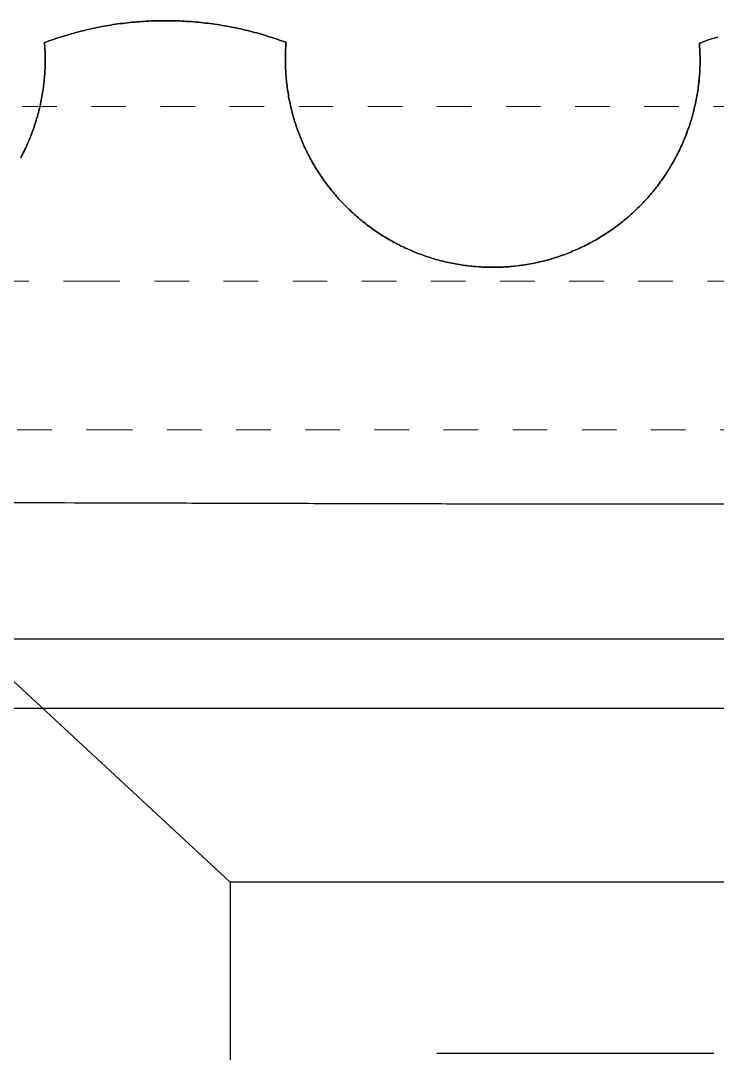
# Model space of a CAD drawing. Header units: metres. Extents: x -1161 to -1080, y 3 to 563.
# Drawn here: x -1117.044 to -1115.028, y 542.38 to 545.367 of the extents above; entities that cross this region are included whole.
import ezdxf

# ---------------------------------------------------------------- set-up
doc = ezdxf.new("R2010")
doc.units = ezdxf.units.M
doc.linetypes.add('JacobsDash', pattern=[0.0045, 0.003, -0.0015])
doc.linetypes.add('JacobsGridLine', pattern=[0.0145, 0.01, -0.001, 0.0025, -0.001])
for name, color, linetype, lineweight in [('A-GENM', 7, 'Continuous', 35), ('S-BEAM', 7, 'Continuous', 50), ('S-GRID', 7, 'Continuous', 9)]:
    doc.layers.add(name, color=color, linetype=linetype, lineweight=lineweight)

# ---------------------------------------------------------------- blocks, each defined once
blk = doc.blocks.new('Top of Pavement - RL A - Top of Pavement - RL A-68818558-DRG-2873171 - BARRIER LAYOUT')
at = {"layer": 'A-GENM', "color": 9, "lineweight": 25, "true_color": 0xbebebe}
blk.add_open_spline([(138.4438, 19.1432), (138.4078, 19.2787), (138.3357, 19.5497), (138.2432, 19.8978), (138.1867, 20.1104), (138.1662, 20.1875)], degree=3, knots=[-0.549132948, -0.549132948, -0.549132948, -0.549132948, -0.546242775, -0.543352601, -0.541707574, -0.541707574, -0.541707574, -0.541707574], dxfattribs=at)
for points in [[(138.1413, 19.5033), (138.1773, 19.3678), (138.2133, 19.2323), (138.2493, 19.0968)], [(138.5473, 18.7536), (138.5128, 18.8835), (138.4783, 19.0133), (138.4438, 19.1432)], [(138.2493, 19.0968), (138.2853, 18.9613), (138.3213, 18.8259), (138.3574, 18.6904)], [(138.5518, 18.7367), (138.5503, 18.7423), (138.5488, 18.7479), (138.5473, 18.7535)], [(138.9839, 17.1107), (138.9479, 17.2462), (138.8759, 17.5172), (138.7679, 17.9237), (138.6598, 18.3302), (138.5878, 18.6012), (138.5518, 18.7367)], [(138.3574, 18.6904), (138.3934, 18.5549), (138.4294, 18.4194), (138.4654, 18.2839)], [(138.4654, 18.2839), (138.5014, 18.1484), (138.5374, 18.0129), (138.5734, 17.8774)], [(138.5734, 17.8774), (138.6094, 17.7419), (138.6454, 17.6064), (138.6814, 17.4709)], [(138.6814, 17.4709), (138.7174, 17.3355), (138.7534, 17.2), (138.7894, 17.0645)]]:
    blk.add_open_spline(points, degree=3, dxfattribs=at)
blk = doc.blocks.new('T2DPAA-T2D-C3S-RS-M3D-100334_rvt-1-DRG-2873171 - BARRIER LAYOUT')
at = {"layer": 'A-GENM', "color": 254, "lineweight": 25, "true_color": 0xd1d1d1}
for p, q in [((-1117.0651, 543.456), (-1116.4375, 542.875)), ((-1116.4375, 542.875), (-1116.4377, 542.3306)), ((-1114.5376, 542.875), (-1116.4375, 542.875)), ((-1115.74, 542.3796), (-1115.8394, 542.3796)), ((-1115.64, 542.3796), (-1115.7391, 542.3796)), ((-1115.5387, 542.3796), (-1115.6389, 542.3796)), ((-1115.4385, 542.3796), (-1115.5383, 542.3796)), ((-1115.3383, 542.3796), (-1115.4383, 542.3796)), ((-1115.2382, 542.3796), (-1115.3382, 542.3796)), ((-1115.1382, 542.3796), (-1115.238, 542.3796)), ((-1115.0382, 542.3796), (-1115.1378, 542.3796))]:
    blk.add_line(p, q, dxfattribs=at)
at = {"layer": 'A-GENM', "color": 9, "lineweight": 25, "true_color": 0xbebebe}
for points, knots in [([(-1116.8703, 545.3365), (-1116.8615, 545.3388), (-1116.8436, 545.343), (-1116.8257, 545.3468), (-1116.8167, 545.3485)], [-0.84615385, -0.84615385, -0.84615385, -0.84615385, -0.80769231, -0.76923077, -0.76923077, -0.76923077, -0.76923077]), ([(-1115.497, 544.6816), (-1115.4936, 544.6827), (-1115.4802, 544.6871), (-1115.4669, 544.6919), (-1115.457, 544.6958)], [-0.7037037, -0.7037037, -0.7037037, -0.7037037, -0.69444444, -0.66666667, -0.66666667, -0.66666667, -0.66666667]), ([(-1115.664, 544.6538), (-1115.6428, 544.6543), (-1115.6145, 544.6564), (-1115.5865, 544.6606), (-1115.5795, 544.6618)], [-0.85185185, -0.85185185, -0.85185185, -0.85185185, -0.7962963, -0.77777778, -0.77777778, -0.77777778, -0.77777778]), ([(-1115.7488, 544.6578), (-1115.7383, 544.6566), (-1115.7242, 544.6553), (-1115.71, 544.6545), (-1115.7065, 544.6543)], [-0.92592593, -0.92592593, -0.92592593, -0.92592593, -0.89814815, -0.88888889, -0.88888889, -0.88888889, -0.88888889]), ([(-1117.6251, 543.9745), (-1117.4679, 543.9741), (-1117.1534, 543.9733), (-1116.7603, 543.9724), (-1116.4458, 543.9714), (-1116.21, 543.9708), (-1115.9741, 543.9702), (-1115.7382, 543.9696), (-1115.5024, 543.9694), (-1115.1879, 543.9692), (-1114.7948, 543.9693), (-1114.3231, 543.9694), (-1113.8514, 543.9697), (-1113.5369, 543.9698), (-1113.3797, 543.9699)], [0, 0, 0, 0, 0.111111, 0.222222, 0.277778, 0.333333, 0.388889, 0.444444, 0.5, 0.555556, 0.666667, 0.777778, 0.888889, 1, 1, 1, 1])]:
    blk.add_open_spline(points, degree=3, knots=knots, dxfattribs=at)
at = {"layer": 'A-GENM', "color": 253, "lineweight": 25, "true_color": 0xa3a3a3}
for points in [[(-1116.8167, 545.3485), (-1116.8347, 545.345), (-1116.8526, 545.341), (-1116.8703, 545.3365)], [(-1116.7625, 545.3576), (-1116.7807, 545.3551), (-1116.7987, 545.352), (-1116.8167, 545.3485)], [(-1116.7079, 545.3636), (-1116.7262, 545.3621), (-1116.7444, 545.3601), (-1116.7625, 545.3576)], [(-1116.6531, 545.3667), (-1116.6714, 545.3661), (-1116.6897, 545.3651), (-1116.7079, 545.3636)], [(-1116.5981, 545.3667), (-1116.6164, 545.3672), (-1116.6347, 545.3672), (-1116.6531, 545.3667)], [(-1116.5433, 545.3637), (-1116.5615, 545.3652), (-1116.5798, 545.3662), (-1116.5981, 545.3667)], [(-1116.4886, 545.3577), (-1116.5068, 545.3602), (-1116.525, 545.3622), (-1116.5433, 545.3637)], [(-1116.4344, 545.3487), (-1116.4524, 545.3522), (-1116.4705, 545.3552), (-1116.4886, 545.3577)], [(-1116.3808, 545.3367), (-1116.3897, 545.339), (-1116.4075, 545.3432), (-1116.4255, 545.3469), (-1116.4344, 545.3487)], [(-1116.9232, 545.3216), (-1116.9407, 545.3161), (-1116.958, 545.3102), (-1116.9752, 545.3038)], [(-1116.8703, 545.3365), (-1116.8881, 545.332), (-1116.9057, 545.3271), (-1116.9232, 545.3216)], [(-1116.3279, 545.3218), (-1116.3454, 545.3273), (-1116.3631, 545.3323), (-1116.3808, 545.3367)], [(-1116.276, 545.3041), (-1116.2931, 545.3105), (-1116.3105, 545.3164), (-1116.3279, 545.3218)], [(-1115.0281, 545.3198), (-1115.0456, 545.3143), (-1115.0629, 545.3084), (-1115.08, 545.3019)], [(-1116.9752, 545.3038), (-1116.974, 545.2895), (-1116.9733, 545.2751), (-1116.9731, 545.2607)], [(-1116.278, 545.2623), (-1116.2778, 545.2762), (-1116.2771, 545.2902), (-1116.276, 545.3041)], [(-1115.08, 545.3019), (-1115.0789, 545.2878), (-1115.0783, 545.2737), (-1115.0781, 545.2595)], [(-1116.9731, 545.2607), (-1116.973, 545.2463), (-1116.9733, 545.232), (-1116.9742, 545.2176)], [(-1116.2772, 545.2205), (-1116.2779, 545.2343), (-1116.2782, 545.2481), (-1116.278, 545.2619)], [(-1115.0781, 545.2595), (-1115.078, 545.2454), (-1115.0783, 545.2312), (-1115.0792, 545.2171)], [(-1116.9742, 545.2176), (-1116.975, 545.2032), (-1116.9764, 545.1889), (-1116.9783, 545.1747)], [(-1116.2734, 545.1788), (-1116.2751, 545.1926), (-1116.2764, 545.2065), (-1116.2772, 545.2205)], [(-1116.9783, 545.1747), (-1116.9792, 545.1675), (-1116.9814, 545.1533), (-1116.9841, 545.1392), (-1116.9855, 545.1321)], [(-1116.2667, 545.1375), (-1116.2694, 545.1512), (-1116.2717, 545.1649), (-1116.2734, 545.1788)], [(-1115.0833, 545.1748), (-1115.0851, 545.1608), (-1115.0875, 545.1469), (-1115.0903, 545.133)], [(-1116.9855, 545.1321), (-1116.9884, 545.1181), (-1116.9918, 545.1041), (-1116.9958, 545.0902)], [(-1116.2572, 545.0967), (-1116.2609, 545.1102), (-1116.264, 545.1238), (-1116.2667, 545.1375)], [(-1115.0903, 545.133), (-1115.0932, 545.1191), (-1115.0965, 545.1054), (-1115.1003, 545.0917)], [(-1116.9958, 545.0902), (-1116.9997, 545.0764), (-1117.0041, 545.0627), (-1117.009, 545.0492)], [(-1116.2449, 545.0567), (-1116.2494, 545.0699), (-1116.2536, 545.0833), (-1116.2572, 545.0967)], [(-1115.1003, 545.0917), (-1115.1022, 545.0849), (-1115.1063, 545.0714), (-1115.1108, 545.0579), (-1115.1132, 545.0513)], [(-1117.009, 545.0492), (-1117.0139, 545.0357), (-1117.0193, 545.0223), (-1117.0251, 545.0092)], [(-1116.2298, 545.0177), (-1116.2352, 545.0305), (-1116.2403, 545.0436), (-1116.2449, 545.0567)], [(-1115.1132, 545.0513), (-1115.118, 545.038), (-1115.1232, 545.0248), (-1115.129, 545.0118)], [(-1117.0251, 545.0092), (-1117.031, 544.9961), (-1117.0373, 544.9831), (-1117.0441, 544.9705)], [(-1116.212, 544.9798), (-1116.2183, 544.9923), (-1116.2243, 545.0049), (-1116.2298, 545.0177)], [(-1115.129, 545.0118), (-1115.1347, 544.9989), (-1115.1408, 544.9861), (-1115.1474, 544.9736)], [(-1116.1916, 544.9433), (-1116.1988, 544.9552), (-1116.2056, 544.9674), (-1116.212, 544.9798)], [(-1116.1687, 544.9083), (-1116.1767, 544.9197), (-1116.1844, 544.9314), (-1116.1916, 544.9433)], [(-1115.1686, 544.9368), (-1115.176, 544.9248), (-1115.1839, 544.913), (-1115.1922, 544.9015)], [(-1116.1435, 544.8749), (-1116.1523, 544.8857), (-1116.1607, 544.8968), (-1116.1687, 544.9083)], [(-1115.1922, 544.9015), (-1115.2005, 544.8901), (-1115.2093, 544.8789), (-1115.2183, 544.8681)], [(-1116.1159, 544.8434), (-1116.1255, 544.8536), (-1116.1346, 544.8641), (-1116.1435, 544.8749)], [(-1116.0863, 544.8139), (-1116.0965, 544.8234), (-1116.1064, 544.8332), (-1116.1159, 544.8434)], [(-1115.2183, 544.8681), (-1115.2274, 544.8572), (-1115.2369, 544.8467), (-1115.2468, 544.8365)], [(-1116.0546, 544.7865), (-1116.0655, 544.7952), (-1116.076, 544.8044), (-1116.0863, 544.8139)], [(-1115.2468, 544.8365), (-1115.2566, 544.8264), (-1115.2668, 544.8165), (-1115.2774, 544.8071)], [(-1116.0211, 544.7614), (-1116.0326, 544.7693), (-1116.0437, 544.7777), (-1116.0546, 544.7865)], [(-1115.2774, 544.8071), (-1115.2879, 544.7976), (-1115.2988, 544.7885), (-1115.3099, 544.7798)], [(-1115.986, 544.7386), (-1115.998, 544.7458), (-1116.0097, 544.7534), (-1116.0211, 544.7614)], [(-1115.3444, 544.755), (-1115.3561, 544.7471), (-1115.3682, 544.7396), (-1115.3805, 544.7326)], [(-1115.3099, 544.7798), (-1115.3211, 544.7711), (-1115.3326, 544.7629), (-1115.3444, 544.755)], [(-1115.9493, 544.7184), (-1115.9618, 544.7247), (-1115.974, 544.7315), (-1115.986, 544.7386)], [(-1115.3805, 544.7326), (-1115.3928, 544.7256), (-1115.4053, 544.719), (-1115.4181, 544.7129)], [(-1115.9114, 544.7008), (-1115.9242, 544.7063), (-1115.9369, 544.7121), (-1115.9493, 544.7184)], [(-1115.8722, 544.6859), (-1115.8854, 544.6904), (-1115.8985, 544.6954), (-1115.9114, 544.7008)], [(-1115.457, 544.6958), (-1115.4701, 544.6906), (-1115.4835, 544.6859), (-1115.497, 544.6816)], [(-1115.4181, 544.7129), (-1115.4308, 544.7068), (-1115.4438, 544.7011), (-1115.457, 544.6958)], [(-1115.8322, 544.6737), (-1115.8457, 544.6773), (-1115.859, 544.6814), (-1115.8722, 544.6859)], [(-1115.7908, 544.6643), (-1115.8047, 544.667), (-1115.8185, 544.6701), (-1115.8322, 544.6737)], [(-1115.7488, 544.6578), (-1115.7629, 544.6595), (-1115.7769, 544.6616), (-1115.7908, 544.6643)], [(-1115.5795, 544.6618), (-1115.5935, 544.6595), (-1115.6075, 544.6576), (-1115.6216, 544.6563)], [(-1115.5379, 544.6702), (-1115.5517, 544.6669), (-1115.5656, 544.6641), (-1115.5795, 544.6618)], [(-1115.497, 544.6816), (-1115.5105, 544.6773), (-1115.5241, 544.6735), (-1115.5379, 544.6702)], [(-1115.7065, 544.6543), (-1115.7206, 544.655), (-1115.7348, 544.6561), (-1115.7488, 544.6578)], [(-1115.664, 544.6538), (-1115.6782, 544.6535), (-1115.6924, 544.6536), (-1115.7065, 544.6543)], [(-1115.6216, 544.6563), (-1115.6357, 544.6549), (-1115.6499, 544.6541), (-1115.664, 544.6538)]]:
    blk.add_open_spline(points, degree=3, dxfattribs=at)
at = {"layer": 'A-GENM', "color": 9, "lineweight": 25, "true_color": 0xbebebe}
for points in [[(-1116.8167, 545.3485), (-1116.7987, 545.352), (-1116.7807, 545.3551), (-1116.7625, 545.3576)], [(-1116.7625, 545.3576), (-1116.7444, 545.3601), (-1116.7262, 545.3621), (-1116.7079, 545.3636)], [(-1116.7079, 545.3636), (-1116.6897, 545.3651), (-1116.6714, 545.3661), (-1116.6531, 545.3667)], [(-1116.6531, 545.3667), (-1116.6347, 545.3672), (-1116.6164, 545.3672), (-1116.5981, 545.3667)], [(-1116.5981, 545.3667), (-1116.5798, 545.3662), (-1116.5615, 545.3652), (-1116.5433, 545.3637)], [(-1116.5433, 545.3637), (-1116.525, 545.3622), (-1116.5068, 545.3602), (-1116.4886, 545.3577)], [(-1116.4886, 545.3577), (-1116.4705, 545.3552), (-1116.4524, 545.3522), (-1116.4344, 545.3487)], [(-1116.4344, 545.3487), (-1116.4165, 545.3452), (-1116.3986, 545.3412), (-1116.3808, 545.3367)], [(-1116.9752, 545.3038), (-1116.958, 545.3102), (-1116.9407, 545.3161), (-1116.9232, 545.3216)], [(-1116.9232, 545.3216), (-1116.9057, 545.3271), (-1116.8881, 545.332), (-1116.8703, 545.3365)], [(-1116.3808, 545.3367), (-1116.3631, 545.3323), (-1116.3454, 545.3273), (-1116.3279, 545.3218)], [(-1116.3279, 545.3218), (-1116.3105, 545.3164), (-1116.2931, 545.3105), (-1116.276, 545.3041)], [(-1115.08, 545.3019), (-1115.0629, 545.3084), (-1115.0456, 545.3143), (-1115.0281, 545.3198)], [(-1116.9731, 545.2607), (-1116.9733, 545.2751), (-1116.974, 545.2895), (-1116.9752, 545.3038)], [(-1116.276, 545.3041), (-1116.2771, 545.2902), (-1116.2778, 545.2762), (-1116.278, 545.2623)], [(-1115.0781, 545.2595), (-1115.0783, 545.2737), (-1115.0789, 545.2878), (-1115.08, 545.3019)], [(-1116.9742, 545.2176), (-1116.9733, 545.232), (-1116.973, 545.2463), (-1116.9731, 545.2607)], [(-1116.278, 545.2619), (-1116.2782, 545.2481), (-1116.2779, 545.2343), (-1116.2772, 545.2205)], [(-1115.0792, 545.2171), (-1115.0783, 545.2312), (-1115.078, 545.2454), (-1115.0781, 545.2595)], [(-1116.9783, 545.1747), (-1116.9764, 545.1889), (-1116.975, 545.2032), (-1116.9742, 545.2176)], [(-1116.2772, 545.2205), (-1116.2764, 545.2065), (-1116.2751, 545.1926), (-1116.2734, 545.1788)], [(-1115.0833, 545.1748), (-1115.0814, 545.1889), (-1115.0801, 545.203), (-1115.0792, 545.2171)], [(-1116.9855, 545.1321), (-1116.9826, 545.1462), (-1116.9802, 545.1604), (-1116.9783, 545.1747)], [(-1116.2734, 545.1788), (-1116.2717, 545.1649), (-1116.2694, 545.1512), (-1116.2667, 545.1375)], [(-1115.0903, 545.133), (-1115.0875, 545.1469), (-1115.0851, 545.1608), (-1115.0833, 545.1748)], [(-1116.9958, 545.0902), (-1116.9918, 545.1041), (-1116.9884, 545.1181), (-1116.9855, 545.1321)], [(-1116.2667, 545.1375), (-1116.264, 545.1238), (-1116.2608, 545.1102), (-1116.2572, 545.0967)], [(-1115.1003, 545.0917), (-1115.0965, 545.1054), (-1115.0932, 545.1191), (-1115.0903, 545.133)], [(-1117.009, 545.0492), (-1117.0041, 545.0627), (-1116.9997, 545.0764), (-1116.9958, 545.0902)], [(-1116.2572, 545.0967), (-1116.2535, 545.0833), (-1116.2494, 545.0699), (-1116.2448, 545.0567)], [(-1115.1132, 545.0513), (-1115.1085, 545.0646), (-1115.1042, 545.0781), (-1115.1003, 545.0917)], [(-1117.0251, 545.0092), (-1117.0193, 545.0223), (-1117.0139, 545.0357), (-1117.009, 545.0492)], [(-1116.2448, 545.0567), (-1116.2403, 545.0436), (-1116.2352, 545.0306), (-1116.2298, 545.0177)], [(-1115.129, 545.0118), (-1115.1233, 545.0248), (-1115.118, 545.038), (-1115.1132, 545.0513)], [(-1117.0441, 544.9704), (-1117.0373, 544.9831), (-1117.031, 544.996), (-1117.0251, 545.0092)], [(-1116.2298, 545.0177), (-1116.2243, 545.0049), (-1116.2183, 544.9923), (-1116.212, 544.9798)], [(-1115.1474, 544.9736), (-1115.1408, 544.9861), (-1115.1347, 544.9989), (-1115.129, 545.0118)], [(-1116.212, 544.9798), (-1116.2056, 544.9674), (-1116.1988, 544.9552), (-1116.1916, 544.9433)], [(-1115.1686, 544.9368), (-1115.1611, 544.9488), (-1115.154, 544.9611), (-1115.1474, 544.9736)], [(-1116.1916, 544.9433), (-1116.1844, 544.9314), (-1116.1767, 544.9197), (-1116.1687, 544.9083)], [(-1115.1922, 544.9016), (-1115.1839, 544.913), (-1115.176, 544.9248), (-1115.1686, 544.9368)], [(-1116.1687, 544.9083), (-1116.1607, 544.8969), (-1116.1523, 544.8857), (-1116.1434, 544.8749)], [(-1115.2184, 544.8681), (-1115.2093, 544.8789), (-1115.2005, 544.8901), (-1115.1922, 544.9016)], [(-1116.1434, 544.8749), (-1116.1346, 544.8641), (-1116.1255, 544.8536), (-1116.1159, 544.8434)], [(-1116.1159, 544.8434), (-1116.1064, 544.8332), (-1116.0965, 544.8234), (-1116.0863, 544.8139)], [(-1115.2468, 544.8365), (-1115.2369, 544.8467), (-1115.2274, 544.8572), (-1115.2184, 544.8681)], [(-1116.0863, 544.8139), (-1116.076, 544.8044), (-1116.0655, 544.7952), (-1116.0546, 544.7865)], [(-1115.2774, 544.8071), (-1115.2668, 544.8165), (-1115.2566, 544.8263), (-1115.2468, 544.8365)], [(-1116.0546, 544.7865), (-1116.0437, 544.7777), (-1116.0326, 544.7693), (-1116.0211, 544.7614)], [(-1115.3099, 544.7798), (-1115.2988, 544.7885), (-1115.2879, 544.7976), (-1115.2774, 544.8071)], [(-1116.0211, 544.7614), (-1116.0097, 544.7534), (-1115.998, 544.7458), (-1115.986, 544.7386)], [(-1115.3805, 544.7326), (-1115.3682, 544.7396), (-1115.3561, 544.7471), (-1115.3444, 544.755)], [(-1115.3444, 544.755), (-1115.3326, 544.7629), (-1115.3211, 544.7712), (-1115.3099, 544.7798)], [(-1115.986, 544.7386), (-1115.974, 544.7315), (-1115.9618, 544.7247), (-1115.9493, 544.7184)], [(-1115.4181, 544.7129), (-1115.4053, 544.719), (-1115.3928, 544.7256), (-1115.3805, 544.7326)], [(-1115.9493, 544.7184), (-1115.9369, 544.7121), (-1115.9242, 544.7063), (-1115.9114, 544.7008)], [(-1115.9114, 544.7008), (-1115.8985, 544.6954), (-1115.8854, 544.6904), (-1115.8722, 544.6859)], [(-1115.457, 544.6958), (-1115.4438, 544.7011), (-1115.4308, 544.7067), (-1115.4181, 544.7129)], [(-1115.8722, 544.6859), (-1115.859, 544.6814), (-1115.8457, 544.6773), (-1115.8322, 544.6737)], [(-1115.8322, 544.6737), (-1115.8185, 544.6701), (-1115.8047, 544.667), (-1115.7908, 544.6643)], [(-1115.7908, 544.6643), (-1115.7769, 544.6616), (-1115.7629, 544.6595), (-1115.7488, 544.6578)], [(-1115.5795, 544.6618), (-1115.5516, 544.6664), (-1115.524, 544.6731), (-1115.497, 544.6816)], [(-1115.7065, 544.6543), (-1115.6924, 544.6536), (-1115.6782, 544.6535), (-1115.664, 544.6538)], [(-1115.74, 542.3796), (-1115.7731, 542.3796), (-1115.8062, 542.3796), (-1115.8394, 542.3796)], [(-1115.64, 542.3796), (-1115.673, 542.3796), (-1115.7061, 542.3796), (-1115.7391, 542.3796)], [(-1115.5387, 542.3796), (-1115.5721, 542.3796), (-1115.6055, 542.3796), (-1115.6389, 542.3796)], [(-1115.4385, 542.3796), (-1115.4717, 542.3796), (-1115.505, 542.3796), (-1115.5383, 542.3796)], [(-1115.3383, 542.3796), (-1115.3716, 542.3796), (-1115.4049, 542.3796), (-1115.4383, 542.3796)], [(-1115.2382, 542.3796), (-1115.2716, 542.3796), (-1115.3049, 542.3796), (-1115.3382, 542.3796)], [(-1115.1382, 542.3796), (-1115.1715, 542.3796), (-1115.2048, 542.3796), (-1115.238, 542.3796)], [(-1115.0382, 542.3796), (-1115.0714, 542.3796), (-1115.1046, 542.3796), (-1115.1378, 542.3796)]]:
    blk.add_open_spline(points, degree=3, dxfattribs=at)
at = {"layer": 'A-GENM', "color": 253, "lineweight": 25, "true_color": 0xa3a3a3}
for points, knots in [([(-1115.0792, 545.2171), (-1115.0798, 545.2065), (-1115.0811, 545.1924), (-1115.0828, 545.1784), (-1115.0833, 545.1748)], [-0.92592593, -0.92592593, -0.92592593, -0.92592593, -0.89814815, -0.88888889, -0.88888889, -0.88888889, -0.88888889]), ([(-1115.1474, 544.9736), (-1115.1491, 544.9705), (-1115.1558, 544.958), (-1115.1629, 544.9458), (-1115.1686, 544.9368)], [-0.7037037, -0.7037037, -0.7037037, -0.7037037, -0.69444444, -0.66666667, -0.66666667, -0.66666667, -0.66666667])]:
    blk.add_open_spline(points, degree=3, knots=knots, dxfattribs=at)
at = {"layer": 'A-GENM', "color": 253, "lineweight": 25, "true_color": 0xa3a3a3, "rotation": 75.11694444444437}
blk.add_blockref('Top of Pavement - RL A - Top of Pavement - RL A-68818558-DRG-2873171 - BARRIER LAYOUT', (-1134.0578, 404.8616), dxfattribs=at)

msp = doc.modelspace()

# ---------------------------------------------------------------- linework, layer by layer
at = {"layer": 'S-BEAM', "linetype": 'JacobsDash', "lineweight": 18}
for p, q in [((-1116.8203, 544.6136), (-1119.2541, 544.6136)), ((-1105.1568, 544.6136), (-1116.8203, 544.6136)), ((-1119.2541, 544.1836), (-1116.8213, 544.1836)), ((-1116.8213, 544.1836), (-1116.8203, 544.1836)), ((-1116.8203, 544.1836), (-1106.8852, 544.1836)), ((-1116.8203, 544.1836), (-1116.8203, 544.1836))]:
    msp.add_line(p, q, dxfattribs=at)
at = {"layer": 'S-GRID', "linetype": 'JacobsGridLine', "lineweight": 18}
msp.add_line((-1136.6394, 545.1185), (-1104.4615, 545.1185), dxfattribs=at)

# ---------------------------------------------------------------- block references
at = {"lineweight": 5}
msp.add_blockref('T2DPAA-T2D-C3S-RS-M3D-100334_rvt-1-DRG-2873171 - BARRIER LAYOUT', (0, 0), dxfattribs=at)

doc.saveas('drawing.dxf')
